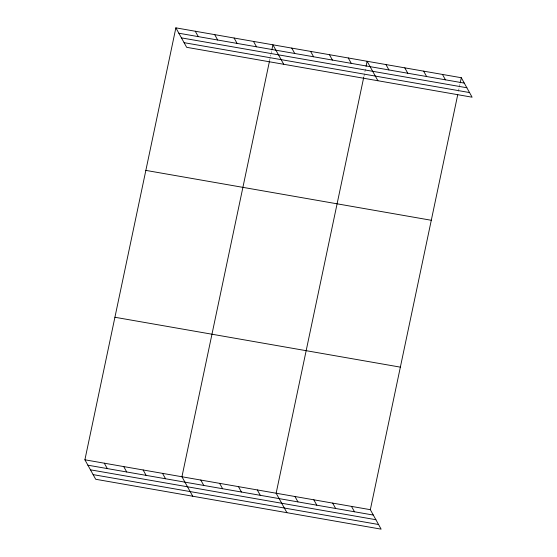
<?xml version="1.0" encoding="UTF-8"?>
<svg xmlns="http://www.w3.org/2000/svg" width="557" height="557" viewBox="0 0 557 557"><rect width="100%" height="100%" fill="white"/><g stroke="black" fill="none" stroke-linecap="round" stroke-linejoin="round"><path stroke-width="0.42" stroke-dasharray="2.79 2.09" d="M269.525 60.929L270.779 54.99M270.96 54.14L271.67 50.75M363.902 76.546L365.865 67.209M458.453 91.306L459.163 87.915M459.344 87.066L460.061 83.668"/><path stroke-width="0.84" d="M457.736 94.704L370.335 509.683L381.127 529.15L95.693 479.271L84.901 459.803L175.873 27.85L461.307 77.729L472.099 97.197L186.665 47.317L175.873 27.85M269.351 61.778L181.944 476.757L192.736 496.231M271.851 49.9L272.923 44.811L283.715 64.278M363.721 77.388L276.14 493.224L286.932 512.691M366.046 66.36L367.119 61.27L377.911 80.737M460.235 82.819L461.307 77.729M178.86 33.232L464.294 83.111M181.436 37.883L466.87 87.762M184.088 42.673L469.523 92.553M145.85 170.393L431.285 220.273M114.923 317.26L400.358 367.14M84.901 459.803L370.335 509.683M87.881 465.186L373.315 515.065M90.457 469.829L375.898 519.716M93.116 474.62L378.551 524.499M442.474 74.436L445.454 79.825M423.633 71.15L426.62 76.532M404.793 67.857L407.78 73.239M385.952 64.563L388.939 69.945M348.278 57.977L351.265 63.359M329.438 54.683L332.425 60.072M310.597 51.397L313.584 56.779M291.764 48.104L294.744 53.486M253.512 41.42L256.498 46.802M234.1 38.029L237.087 43.411M214.696 34.631L217.676 40.02M195.284 31.241L198.271 36.623M351.495 506.39L354.482 511.772M332.654 503.096L335.641 508.478M313.821 499.803L316.801 505.192M294.98 496.517L297.96 501.899M257.299 489.93L260.286 495.312M238.466 486.637L241.446 492.019M219.625 483.344L222.605 488.726M200.785 480.05L203.771 485.439M162.54 473.366L165.52 478.755M143.128 469.976L146.108 475.358M123.717 466.585L126.704 471.967M104.305 463.194L107.292 468.576"/></g></svg>
